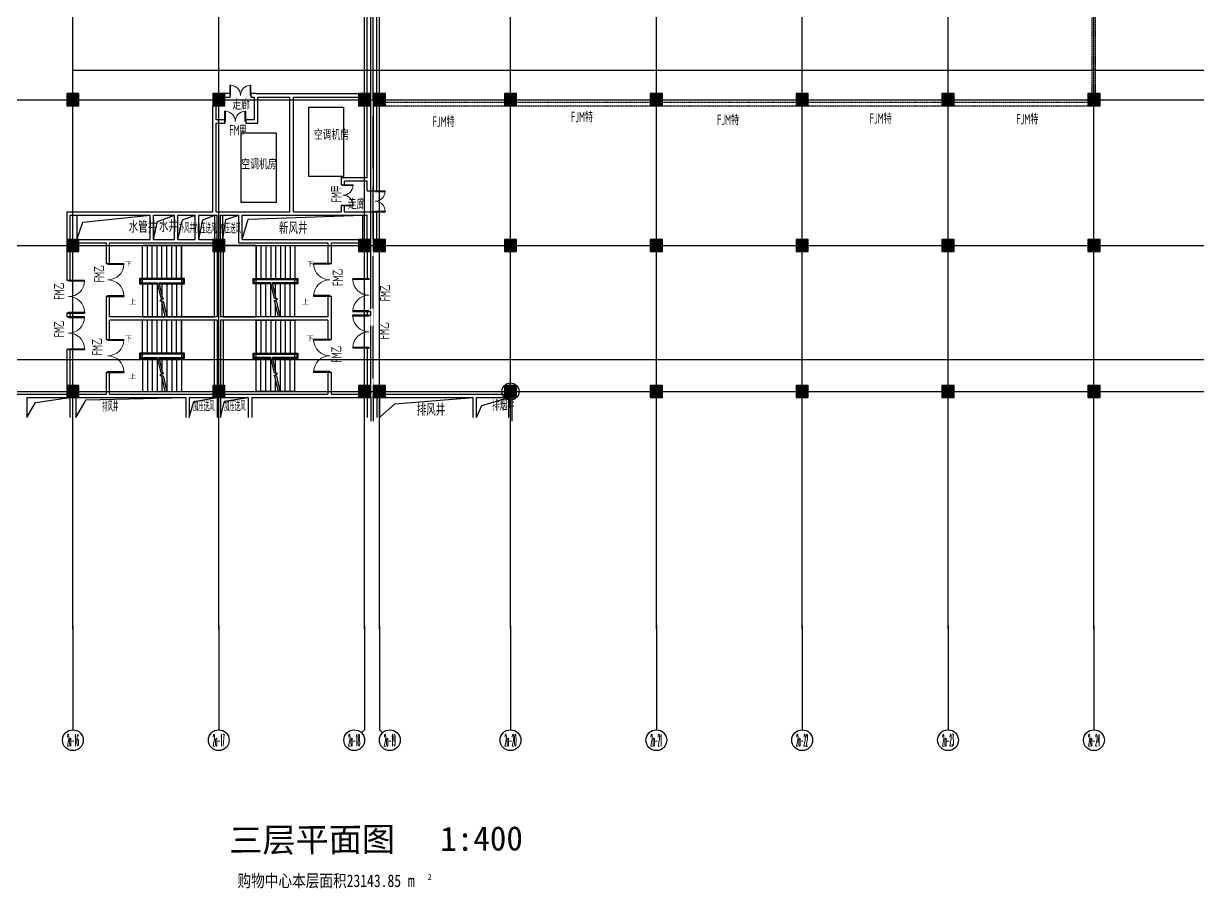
# Model space of a CAD drawing. Header units: metres. Extents: x -605703 to 859526, y 36355 to 746455.
# Drawn here: x -434656 to -367043, y 595298 to 645104 of the extents above; entities that cross this region are included whole.
import ezdxf
from ezdxf.enums import TextEntityAlignment as Align

# ---------------------------------------------------------------- set-up
doc = ezdxf.new("R2010")
doc.units = ezdxf.units.M
for name, pattern in [('2', [0.4, 0.3, -0.1]), ('CENTER2', [2.541, 1.587, -0.318, 0.318, -0.318]), ('DASH', [0.35, 0.25, -0.1])]:
    doc.linetypes.add(name, pattern=pattern)
for name, color, linetype in [('0-图框', 7, 'Continuous'), ('11', 7, 'Continuous'), ('7', 8, 'Continuous'), ('AXIS', 3, 'Continuous'), ('AXIS_TEXT', 7, 'Continuous'), ('COLUMN', 2, 'Continuous'), ('DOTE', 251, 'CENTER2'), ('J-STAIR', 163, 'Continuous'), ('J-TEXT', 7, 'Continuous'), ('j-WINDOW_TEXT', 7, 'Continuous'), ('j-防火卷帘', 66, 'Continuous'), ('PUB_DIM', 3, 'Continuous'), ('PUB_HATCH', 8, 'Continuous'), ('PUB_TEXT', 7, 'Continuous'), ('S-看线', 5, 'Continuous'), ('STAIR', 3, 'Continuous'), ('WALL', 2, 'Continuous'), ('WINDOW', 4, 'Continuous')]:
    doc.layers.add(name, color=color, linetype=linetype)
doc.styles.add('_TCH_AXIS', font='COMPLEX', dxfattribs={"bigfont": 'GBCBIG'})
doc.styles.add('_TCH_DIM', font='simplex_.ttf', dxfattribs={"bigfont": 'GBCBIG'})
doc.styles.add('COMPLEX', font='COMPLEX')
doc.styles.add('mobin', font='ros.shx', dxfattribs={"width": 0.55, "bigfont": 'hzdf2.shx'})
doc.styles.add('宋体', font='SIMHEI.TTF')
doc.styles.add('探索者', font='tssdeng.shx', dxfattribs={"width": 0.65, "bigfont": 'tssdchn.shx'})
doc.styles.add('黑体', font='SIMHEI.TTF')

# ---------------------------------------------------------------- blocks, each defined once
blk = doc.blocks.new('$DorLib2D$00000002')
at = {"color": 0}
for p, q in [((-0.5, 0), (-0.5, 0.4875)), ((-0.475, 0.4875), (-0.5, 0.4875)), ((-0.475, 0), (-0.475, 0.4875)), ((0.475, 0), (0.475, 0.4875)), ((0.475, 0.4875), (0.5, 0.4875)), ((0.5, 0), (0.5, 0.4875)), ((-0.5, 0), (-0.475, 0)), ((0.5, 0), (0.475, 0))]:
    blk.add_line(p, q, dxfattribs=at)
at = {"color": 0, "lineweight": 13}
for centre, start, end in [((-0.4875, 0), 0, 88.53072), ((0.4875, 0), 91.46928, 180)]:
    blk.add_arc(centre, 0.4875, start, end, dxfattribs=at)
blk = doc.blocks.new('_AXISO')
blk.add_circle((0, 0), 0.5)
at = {"layer": 'AXIS_TEXT', "style": 'COMPLEX', "width": 1.041667}
blk.add_attdef('A', text='', height=0.56, dxfattribs=at).set_placement((-0.25, -0.28), (0.25, -0.28), align=Align.FIT)
blk = doc.blocks.new('_FZH')
blk.add_lwpolyline([(-0.5, -0.5), (0.5, -0.5), (0.5, 0.5), (-0.5, 0.5)], close=True)
at = {"layer": 'PUB_HATCH'}
blk.add_solid([(-0.5, -0.5), (0.5, -0.5), (-0.5, 0.5), (0.5, 0.5)], dxfattribs=at)

msp = doc.modelspace()

# ---------------------------------------------------------------- linework, layer by layer
at = {"linetype": '2', "ltscale": 4, "extrusion": (-1.1827e-23, -1.32164e-09, 1)}
for p, q in [((-414659, 623566, 0), (-414659, 681027, 0)), ((-414659, 623566, 0), (-414659, 681027, 0)), ((-414509, 623566, 0), (-414509, 681010, 0)), ((-414509, 623566, 0), (-414509, 665416, 0)), ((-414509, 623566, 0), (-414509, 665416, 0)), ((-414509, 623566, 0), (-414509, 638966, 0))]:
    msp.add_line(p, q, dxfattribs=at)
at = {"ltscale": 4, "extrusion": (-1.1827e-23, -1.32164e-09, 1)}
for p, q in [((-414859, 635466, 0), (-414309, 635466, 0)), ((-414859, 634266, 0), (-414309, 634266, 0))]:
    msp.add_line(p, q, dxfattribs=at)
at = {"layer": '11', "color": 1, "extrusion": (-1.1827e-23, -1.32164e-09, 1)}
msp.add_circle((-406609, 623916, 0), 495, dxfattribs=at)
at = {"layer": '7', "color": 252, "ltscale": 4, "extrusion": (-1.1827e-23, -1.32164e-09, 1), "elevation": 0}
for points in [[(-418225, 636293), (-418225, 640293), (-416225, 640293), (-416225, 636293)], [(-422112, 634801), (-422112, 638801), (-420112, 638801), (-420112, 634801)]]:
    msp.add_lwpolyline(points, close=True, dxfattribs=at)
at = {"layer": 'AXIS', "extrusion": (-1.1827e-23, -1.32164e-09, 1)}
for p, q in [((-431809, 610437, 0), (-431809, 604437, 0)), ((-423409, 610437, 0), (-423409, 604437, 0)), ((-415009, 610437, 0), (-415009, 604437, 0)), ((-414159, 610437, 0), (-414159, 604437, 0)), ((-406609, 610437, 0), (-406609, 604437, 0)), ((-398209, 610437, 0), (-398209, 604437, 0)), ((-389809, 610437, 0), (-389809, 604437, 0)), ((-381409, 610437, 0), (-381409, 604437, 0)), ((-373009, 610437, 0), (-373009, 604437, 0)), ((-415185, 604261, 0), (-415009, 604437, 0)), ((-413984, 604261, 0), (-414159, 604437, 0))]:
    msp.add_line(p, q, dxfattribs=at)
at = {"layer": 'DOTE', "extrusion": (-1.1827e-23, -1.32164e-09, 1)}
for p, q in [((-415009, 610233, 0), (-415009, 682929, 0)), ((-431809, 610233, 0), (-431809, 682716, 0)), ((-414159, 610233, 0), (-414159, 680972, 0)), ((-423409, 610233, 0), (-423409, 674316, 0)), ((-406609, 610233, 0), (-406609, 674316, 0)), ((-398209, 610233, 0), (-398209, 674316, 0)), ((-389809, 610233, 0), (-389809, 665916, 0)), ((-381409, 610233, 0), (-381409, 665916, 0)), ((-373009, 610233, 0), (-373009, 665916, 0)), ((-431809, 642416, 0), (-321459, 642416, 0)), ((-541009, 640716, 0), (-321459, 640716, 0)), ((-554126, 632316, 0), (-339409, 632316, 0)), ((-441152, 625766, 0), (-319037, 625766, 0)), ((-515809, 623916, 0), (-347809, 623916, 0))]:
    msp.add_line(p, q, dxfattribs=at)
at = {"layer": 'J-STAIR', "ltscale": 4, "extrusion": (-1.1827e-23, -1.32164e-09, 1)}
msp.add_line((-407759, 623916, 0), (-406709, 623916, 0), dxfattribs=at)
at = {"layer": 'j-防火卷帘', "linetype": 'DASH', "extrusion": (-1.1827e-23, -1.32164e-09, 1)}
for p, q in [((-373109, 641066, 0), (-373109, 648766, 0)), ((-372909, 641066, 0), (-372909, 648766, 0)), ((-413809, 640566, 0), (-373359, 640566, 0)), ((-413809, 640366, 0), (-373359, 640366, 0))]:
    msp.add_line(p, q, dxfattribs=at)
at = {"layer": 'PUB_DIM', "extrusion": (-1.1827e-23, -1.32164e-09, 1), "elevation": 0}
for points in [[(-428376, 631307, 0, 0, 0), (-424934, 631307, 0, 0, 0), (-424934, 629156, 0, 0, 0), (-425845, 629156, 80, 0, 0), (-426145, 629156, 0, 0, 0)], [(-418443, 631307, 0, 0, 0), (-421885, 631307, 0, 0, 0), (-421885, 629156, 0, 0, 0), (-420974, 629156, 80, 0, 0), (-420674, 629156, 0, 0, 0)], [(-428111, 629120, 0, 0, 0), (-427342, 629120, 80, 0, 0), (-427042, 629120, 0, 0, 0)], [(-418708, 629120, 0, 0, 0), (-419477, 629120, 80, 0, 0), (-419777, 629120, 0, 0, 0)], [(-428376, 627007, 0, 0, 0), (-424934, 627007, 0, 0, 0), (-424934, 624856, 0, 0, 0), (-425845, 624856, 80, 0, 0), (-426145, 624856, 0, 0, 0)], [(-418443, 627007, 0, 0, 0), (-421885, 627007, 0, 0, 0), (-421885, 624856, 0, 0, 0), (-420974, 624856, 80, 0, 0), (-420674, 624856, 0, 0, 0)], [(-428111, 624820, 0, 0, 0), (-427342, 624820, 80, 0, 0), (-427042, 624820, 0, 0, 0)]]:
    msp.add_lwpolyline(points, format="xyseb", dxfattribs=at)
at = {"layer": 'S-看线', "ltscale": 4, "extrusion": (-1.1827e-23, -1.32164e-09, 1)}
for p, q in [((-431584, 634066, 0), (-431584, 632666, 0)), ((-423634, 632666, 0), (-423634, 634066, 0)), ((-423184, 632666, 0), (-423184, 634066, 0)), ((-415109, 632666, 0), (-415109, 634066, 0)), ((-431984, 623566, 0), (-431984, 622416, 0)), ((-431634, 623566, 0), (-431634, 622416, 0)), ((-414159, 623566, 0), (-414159, 622416, 0)), ((-408559, 623566, 0), (-406959, 623566, 0))]:
    msp.add_line(p, q, dxfattribs=at)
at = {"layer": 'S-看线', "ltscale": 4, "extrusion": (-1.1827e-23, -1.32164e-09, 1), "elevation": 0}
for points in [[(-431584, 632666), (-431243, 633662), (-427359, 634066)], [(-427159, 632666), (-426929, 633701), (-425959, 634066)], [(-425759, 632666), (-425490, 633796), (-424759, 634066)], [(-424559, 632666), (-424320, 633796), (-423634, 634066)], [(-423184, 632666), (-423002, 633818), (-422259, 634066)], [(-422059, 632666), (-421707, 633844), (-415109, 634066)], [(-434459, 622416), (-433957, 623278), (-431984, 623566)], [(-431634, 622416), (-431046, 623430), (-425309, 623566)], [(-425109, 622416), (-424849, 623346), (-423509, 623566)], [(-423309, 622416), (-423079, 623363), (-421709, 623566)], [(-414159, 622416), (-413278, 623196), (-408759, 623566)], [(-408559, 622416), (-408264, 623102), (-406709, 623566)]]:
    msp.add_lwpolyline(points, dxfattribs=at)
at = {"layer": 'STAIR', "extrusion": (-1.1827e-23, -1.32164e-09, 1)}
for p, q in [((-425559, 632316, 0), (-427799, 632316, 0)), ((-427799, 630426, 0), (-427799, 632316, 0)), ((-427519, 630426, 0), (-427519, 632316, 0)), ((-427239, 630426, 0), (-427239, 632316, 0)), ((-426959, 630426, 0), (-426959, 632316, 0)), ((-426679, 630426, 0), (-426679, 632316, 0)), ((-426399, 630426, 0), (-426399, 632316, 0)), ((-426119, 630426, 0), (-426119, 632316, 0)), ((-425839, 630426, 0), (-425839, 632316, 0)), ((-425559, 630426, 0), (-425559, 632316, 0)), ((-423659, 632316, 0), (-425559, 632316, 0)), ((-425559, 632316, 0), (-425559, 630426, 0)), ((-423659, 628216, 0), (-423659, 632316, 0)), ((-421259, 632316, 0), (-423159, 632316, 0)), ((-423159, 632316, 0), (-423159, 628216, 0)), ((-421259, 632316, 0), (-419019, 632316, 0)), ((-421259, 632316, 0), (-421259, 630426, 0)), ((-421259, 630426, 0), (-421259, 632316, 0)), ((-420979, 632316, 0), (-420979, 630426, 0)), ((-420699, 632316, 0), (-420699, 630426, 0)), ((-420419, 632316, 0), (-420419, 630426, 0)), ((-420139, 632316, 0), (-420139, 630426, 0)), ((-419859, 632316, 0), (-419859, 630426, 0)), ((-419579, 632316, 0), (-419579, 630426, 0)), ((-419299, 632316, 0), (-419299, 630426, 0)), ((-419019, 632316, 0), (-419019, 630426, 0)), ((-427969, 630426, 0), (-427969, 630106, 0)), ((-425389, 630426, 0), (-427969, 630426, 0)), ((-427909, 630366, 0), (-427909, 630166, 0)), ((-425449, 630366, 0), (-427909, 630366, 0)), ((-427909, 630166, 0), (-426955, 630166, 0)), ((-425559, 630366, 0), (-427799, 630366, 0)), ((-427799, 630166, 0), (-427799, 630366, 0)), ((-427799, 630166, 0), (-426955, 630166, 0)), ((-426955, 630166, 0), (-426751, 629280, 0)), ((-426852, 630166, 0), (-425559, 630166, 0)), ((-426852, 630166, 0), (-426648, 629277, 0)), ((-426852, 630166, 0), (-425449, 630166, 0)), ((-425559, 630366, 0), (-425559, 630166, 0)), ((-425449, 630166, 0), (-425449, 630366, 0)), ((-425389, 630106, 0), (-425389, 630426, 0)), ((-421429, 630106, 0), (-421429, 630426, 0)), ((-421429, 630426, 0), (-418849, 630426, 0)), ((-421369, 630166, 0), (-421369, 630366, 0)), ((-421369, 630366, 0), (-418909, 630366, 0)), ((-420415, 630166, 0), (-421369, 630166, 0)), ((-421259, 630366, 0), (-419019, 630366, 0)), ((-421259, 630166, 0), (-421259, 630366, 0)), ((-420415, 630166, 0), (-421259, 630166, 0)), ((-420207, 629261, 0), (-420415, 630166, 0)), ((-419019, 630166, 0), (-420312, 630166, 0)), ((-420103, 629257, 0), (-420312, 630166, 0)), ((-418909, 630166, 0), (-420312, 630166, 0)), ((-419019, 630166, 0), (-419019, 630366, 0)), ((-418909, 630366, 0), (-418909, 630166, 0)), ((-418849, 630426, 0), (-418849, 630106, 0)), ((-427969, 630106, 0), (-426941, 630106, 0)), ((-427799, 630106, 0), (-427799, 628216, 0)), ((-427519, 630106, 0), (-427519, 628216, 0)), ((-427239, 630106, 0), (-427239, 628216, 0)), ((-426959, 630106, 0), (-426959, 628216, 0)), ((-426838, 630106, 0), (-425389, 630106, 0)), ((-426679, 630106, 0), (-426679, 629414, 0)), ((-426399, 630106, 0), (-426399, 628216, 0)), ((-426119, 630106, 0), (-426119, 628216, 0)), ((-425839, 630106, 0), (-425839, 628216, 0)), ((-425559, 630106, 0), (-425559, 628216, 0)), ((-425559, 630106, 0), (-425559, 628216, 0)), ((-420401, 630106, 0), (-421429, 630106, 0)), ((-421259, 628216, 0), (-421259, 630106, 0)), ((-421259, 628216, 0), (-421259, 630106, 0)), ((-420979, 628216, 0), (-420979, 630106, 0)), ((-420699, 628216, 0), (-420699, 630106, 0)), ((-420419, 628216, 0), (-420419, 630106, 0)), ((-418849, 630106, 0), (-420298, 630106, 0)), ((-420139, 629414, 0), (-420139, 630106, 0)), ((-419859, 628216, 0), (-419859, 630106, 0)), ((-419579, 628216, 0), (-419579, 630106, 0)), ((-419299, 628216, 0), (-419299, 630106, 0)), ((-419019, 628216, 0), (-419019, 630106, 0)), ((-426573, 629274, 0), (-426799, 629128, 0)), ((-426799, 629128, 0), (-426612, 629121, 0)), ((-426751, 629280, 0), (-426573, 629274, 0)), ((-426716, 629125, 0), (-426507, 628216, 0)), ((-426679, 628968, 0), (-426679, 628216, 0)), ((-426612, 629121, 0), (-426404, 628216, 0)), ((-420246, 629108, 0), (-420020, 629254, 0)), ((-420068, 629101, 0), (-420246, 629108, 0)), ((-420020, 629254, 0), (-420207, 629261, 0)), ((-419967, 628216, 0), (-420171, 629105, 0)), ((-420139, 628216, 0), (-420139, 628968, 0)), ((-419864, 628216, 0), (-420068, 629101, 0)), ((-427799, 628216, 0), (-426507, 628216, 0)), ((-426404, 628216, 0), (-425559, 628216, 0)), ((-425559, 628216, 0), (-423659, 628216, 0)), ((-423159, 628216, 0), (-421259, 628216, 0)), ((-419967, 628216, 0), (-421259, 628216, 0)), ((-419019, 628216, 0), (-419864, 628216, 0)), ((-425559, 628016, 0), (-427799, 628016, 0)), ((-427799, 626126, 0), (-427799, 628016, 0)), ((-427519, 626126, 0), (-427519, 628016, 0)), ((-427239, 626126, 0), (-427239, 628016, 0)), ((-426959, 626126, 0), (-426959, 628016, 0)), ((-426679, 626126, 0), (-426679, 628016, 0)), ((-426399, 626126, 0), (-426399, 628016, 0)), ((-426119, 626126, 0), (-426119, 628016, 0)), ((-425839, 626126, 0), (-425839, 628016, 0)), ((-425559, 626126, 0), (-425559, 628016, 0)), ((-423659, 628016, 0), (-425559, 628016, 0)), ((-425559, 628016, 0), (-425559, 626126, 0)), ((-423659, 623916, 0), (-423659, 628016, 0)), ((-421259, 628016, 0), (-423159, 628016, 0)), ((-423159, 628016, 0), (-423159, 623916, 0)), ((-421259, 628016, 0), (-419019, 628016, 0)), ((-421259, 628016, 0), (-421259, 626126, 0)), ((-421259, 626126, 0), (-421259, 628016, 0)), ((-420979, 628016, 0), (-420979, 626126, 0)), ((-420699, 628016, 0), (-420699, 626126, 0)), ((-420419, 628016, 0), (-420419, 626126, 0)), ((-420139, 628016, 0), (-420139, 626126, 0)), ((-419859, 628016, 0), (-419859, 626126, 0)), ((-419579, 628016, 0), (-419579, 626126, 0)), ((-419299, 628016, 0), (-419299, 626126, 0)), ((-419019, 628016, 0), (-419019, 626126, 0)), ((-427969, 626126, 0), (-427969, 625806, 0)), ((-425389, 626126, 0), (-427969, 626126, 0)), ((-425389, 625806, 0), (-425389, 626126, 0)), ((-421429, 625806, 0), (-421429, 626126, 0)), ((-421429, 626126, 0), (-418849, 626126, 0)), ((-418849, 626126, 0), (-418849, 625806, 0)), ((-427969, 625806, 0), (-426941, 625806, 0)), ((-427909, 626066, 0), (-427909, 625866, 0)), ((-425449, 626066, 0), (-427909, 626066, 0)), ((-427909, 625866, 0), (-426955, 625866, 0)), ((-425559, 626066, 0), (-427799, 626066, 0)), ((-427799, 625866, 0), (-427799, 626066, 0)), ((-427799, 625866, 0), (-426955, 625866, 0)), ((-427799, 625806, 0), (-427799, 623916, 0)), ((-427519, 625806, 0), (-427519, 623916, 0)), ((-427239, 625806, 0), (-427239, 623916, 0)), ((-426959, 625806, 0), (-426959, 623916, 0)), ((-426955, 625866, 0), (-426751, 624980, 0)), ((-426852, 625866, 0), (-425559, 625866, 0)), ((-426852, 625866, 0), (-426648, 624977, 0)), ((-426852, 625866, 0), (-425449, 625866, 0)), ((-426838, 625806, 0), (-425389, 625806, 0)), ((-426679, 625806, 0), (-426679, 625114, 0)), ((-426399, 625806, 0), (-426399, 623916, 0)), ((-426119, 625806, 0), (-426119, 623916, 0)), ((-425839, 625806, 0), (-425839, 623916, 0)), ((-425559, 626066, 0), (-425559, 625866, 0)), ((-425559, 625806, 0), (-425559, 623916, 0)), ((-425559, 625806, 0), (-425559, 623916, 0)), ((-425449, 625866, 0), (-425449, 626066, 0)), ((-420401, 625806, 0), (-421429, 625806, 0)), ((-421369, 625866, 0), (-421369, 626066, 0)), ((-421369, 626066, 0), (-418909, 626066, 0)), ((-420415, 625866, 0), (-421369, 625866, 0)), ((-421259, 626066, 0), (-419019, 626066, 0)), ((-421259, 625866, 0), (-421259, 626066, 0)), ((-420415, 625866, 0), (-421259, 625866, 0)), ((-421259, 623916, 0), (-421259, 625806, 0)), ((-421259, 623916, 0), (-421259, 625806, 0)), ((-420979, 623916, 0), (-420979, 625806, 0)), ((-420699, 623916, 0), (-420699, 625806, 0)), ((-420419, 623916, 0), (-420419, 625806, 0)), ((-420207, 624961, 0), (-420415, 625866, 0)), ((-419019, 625866, 0), (-420312, 625866, 0)), ((-420103, 624957, 0), (-420312, 625866, 0)), ((-418909, 625866, 0), (-420312, 625866, 0)), ((-418849, 625806, 0), (-420298, 625806, 0)), ((-420139, 625114, 0), (-420139, 625806, 0)), ((-419859, 623916, 0), (-419859, 625806, 0)), ((-419579, 623916, 0), (-419579, 625806, 0)), ((-419299, 623916, 0), (-419299, 625806, 0)), ((-419019, 625866, 0), (-419019, 626066, 0)), ((-419019, 623916, 0), (-419019, 625806, 0)), ((-418909, 626066, 0), (-418909, 625866, 0)), ((-426573, 624974, 0), (-426799, 624828, 0)), ((-426799, 624828, 0), (-426612, 624821, 0)), ((-426751, 624980, 0), (-426573, 624974, 0)), ((-426716, 624825, 0), (-426507, 623916, 0)), ((-426612, 624821, 0), (-426404, 623916, 0)), ((-420246, 624808, 0), (-420020, 624954, 0)), ((-420068, 624801, 0), (-420246, 624808, 0)), ((-420020, 624954, 0), (-420207, 624961, 0)), ((-419967, 623916, 0), (-420171, 624805, 0)), ((-419864, 623916, 0), (-420068, 624801, 0)), ((-426679, 624668, 0), (-426679, 623916, 0)), ((-420139, 623916, 0), (-420139, 624668, 0)), ((-427799, 623916, 0), (-426507, 623916, 0)), ((-426404, 623916, 0), (-425559, 623916, 0)), ((-425559, 623916, 0), (-423659, 623916, 0)), ((-423159, 623916, 0), (-421259, 623916, 0)), ((-419967, 623916, 0), (-421259, 623916, 0)), ((-419019, 623916, 0), (-419864, 623916, 0))]:
    msp.add_line(p, q, dxfattribs=at)
at = {"layer": 'WALL', "extrusion": (-1.1827e-23, -1.32164e-09, 1)}
for p, q in [((-414509, 641066, 0), (-414509, 670016, 0)), ((-414309, 641066, 0), (-414309, 669816, 0)), ((-414859, 641066, 0), (-414859, 664116, 0)), ((-414659, 641066, 0), (-414659, 664216, 0)), ((-422759, 641066, 0), (-423059, 641066, 0)), ((-422759, 640866, 0), (-422759, 641066, 0)), ((-421259, 641066, 0), (-421559, 641066, 0)), ((-421559, 641066, 0), (-421559, 640866, 0)), ((-421259, 641066, 0), (-419209, 641066, 0)), ((-419209, 641066, 0), (-415359, 641066, 0)), ((-423759, 639466, 0), (-423759, 640366, 0)), ((-423559, 639566, 0), (-423559, 640366, 0)), ((-423059, 640866, 0), (-422759, 640866, 0)), ((-421559, 640866, 0), (-421359, 640866, 0)), ((-421359, 639566, 0), (-421359, 640866, 0)), ((-421159, 639366, 0), (-421159, 640866, 0)), ((-421159, 640866, 0), (-419309, 640866, 0)), ((-419309, 634266, 0), (-419309, 640866, 0)), ((-419109, 634266, 0), (-419109, 640866, 0)), ((-419109, 640866, 0), (-415359, 640866, 0)), ((-414859, 636216, 0), (-414859, 640366, 0)), ((-414659, 636116, 0), (-414659, 640366, 0)), ((-414509, 640366, 0), (-414509, 635466, 0)), ((-414309, 635466, 0), (-414309, 640366, 0)), ((-423759, 634266, 0), (-423759, 639466, 0)), ((-423059, 639566, 0), (-423559, 639566, 0)), ((-423559, 639366, 0), (-423059, 639366, 0)), ((-423559, 634266, 0), (-423559, 639366, 0)), ((-423059, 639366, 0), (-423059, 639566, 0)), ((-421359, 639566, 0), (-421859, 639566, 0)), ((-421859, 639566, 0), (-421859, 639366, 0)), ((-421859, 639366, 0), (-421159, 639366, 0)), ((-414859, 636216, 0), (-416359, 636216, 0)), ((-416359, 636216, 0), (-416359, 635816, 0)), ((-416359, 635816, 0), (-416159, 635816, 0)), ((-414859, 636016, 0), (-416159, 636016, 0)), ((-416159, 635816, 0), (-416159, 636016, 0)), ((-414859, 635466, 0), (-414859, 636016, 0)), ((-414659, 635466, 0), (-414659, 636116, 0)), ((-414859, 635466, 0), (-414659, 635466, 0)), ((-414509, 635466, 0), (-414309, 635466, 0)), ((-432159, 634266, 0), (-427259, 634266, 0)), ((-432159, 634266, 0), (-432159, 630328, 0)), ((-427259, 634266, 0), (-425859, 634266, 0)), ((-425859, 634266, 0), (-424659, 634266, 0)), ((-424659, 634266, 0), (-423759, 634266, 0)), ((-423559, 634266, 0), (-423409, 634266, 0)), ((-423409, 634266, 0), (-422159, 634266, 0)), ((-422159, 634266, 0), (-419309, 634266, 0)), ((-419109, 634266, 0), (-416359, 634266, 0)), ((-416159, 634616, 0), (-416359, 634616, 0)), ((-416359, 634616, 0), (-416359, 634266, 0)), ((-416159, 634266, 0), (-416159, 634616, 0)), ((-416159, 634266, 0), (-414659, 634266, 0)), ((-414659, 632666, 0), (-414659, 634266, 0)), ((-414309, 634266, 0), (-414509, 634266, 0)), ((-414509, 634266, 0), (-414509, 632666, 0)), ((-414309, 632666, 0), (-414309, 634266, 0)), ((-431959, 634066, 0), (-427359, 634066, 0)), ((-431959, 630328, 0), (-431959, 634066, 0)), ((-427359, 632666, 0), (-427359, 634066, 0)), ((-427159, 632666, 0), (-427159, 634066, 0)), ((-427159, 634066, 0), (-425959, 634066, 0)), ((-425959, 632666, 0), (-425959, 634066, 0)), ((-425759, 632666, 0), (-425759, 634066, 0)), ((-425759, 634066, 0), (-424759, 634066, 0)), ((-424759, 632666, 0), (-424759, 634066, 0)), ((-424559, 632666, 0), (-424559, 634066, 0)), ((-424559, 634066, 0), (-423659, 634066, 0)), ((-423659, 634066, 0), (-423509, 634066, 0)), ((-423509, 632666, 0), (-423509, 634066, 0)), ((-423309, 632666, 0), (-423309, 634066, 0)), ((-423309, 634066, 0), (-422259, 634066, 0)), ((-422259, 632466, 0), (-422259, 634066, 0)), ((-422059, 632666, 0), (-422059, 634066, 0)), ((-422059, 634066, 0), (-419209, 634066, 0)), ((-419209, 634066, 0), (-416259, 634066, 0)), ((-416259, 634066, 0), (-414859, 634066, 0)), ((-414859, 632666, 0), (-414859, 634066, 0)), ((-431459, 632666, 0), (-429799, 632666, 0)), ((-431459, 632466, 0), (-429899, 632466, 0)), ((-429899, 632466, 0), (-429899, 631291, 0)), ((-429799, 632666, 0), (-427359, 632666, 0)), ((-429699, 631291, 0), (-429699, 632466, 0)), ((-429699, 632466, 0), (-427259, 632466, 0)), ((-427259, 632466, 0), (-425859, 632466, 0)), ((-427159, 632666, 0), (-425959, 632666, 0)), ((-425859, 632466, 0), (-424659, 632466, 0)), ((-425759, 632666, 0), (-424759, 632666, 0)), ((-424659, 632466, 0), (-423759, 632466, 0)), ((-424559, 632666, 0), (-423759, 632666, 0)), ((-422259, 632466, 0), (-417119, 632466, 0)), ((-422059, 632666, 0), (-417019, 632666, 0)), ((-417119, 632466, 0), (-417119, 631291, 0)), ((-417019, 632666, 0), (-415359, 632666, 0)), ((-416919, 631291, 0), (-416919, 632466, 0)), ((-416919, 632466, 0), (-415359, 632466, 0)), ((-423509, 631966, 0), (-423509, 628216, 0)), ((-423309, 631966, 0), (-423309, 628216, 0)), ((-414859, 631966, 0), (-414859, 630406, 0)), ((-414659, 630406, 0), (-414659, 631966, 0)), ((-429899, 631291, 0), (-429699, 631291, 0)), ((-417119, 631291, 0), (-416919, 631291, 0)), ((-432159, 630328, 0), (-431959, 630328, 0)), ((-414859, 630406, 0), (-414659, 630406, 0)), ((-429699, 629391, 0), (-429899, 629391, 0)), ((-429899, 629391, 0), (-429899, 628116, 0)), ((-429699, 628216, 0), (-429699, 629391, 0)), ((-416919, 629391, 0), (-417119, 629391, 0)), ((-417119, 629391, 0), (-417119, 628216, 0)), ((-416919, 628116, 0), (-416919, 629391, 0)), ((-431959, 628428, 0), (-432159, 628428, 0)), ((-432159, 628428, 0), (-432159, 628228, 0)), ((-432159, 628228, 0), (-431959, 628228, 0)), ((-431959, 628228, 0), (-431959, 628428, 0)), ((-423509, 628216, 0), (-429699, 628216, 0)), ((-417119, 628216, 0), (-423309, 628216, 0)), ((-414859, 628506, 0), (-414859, 628306, 0)), ((-414659, 628506, 0), (-414859, 628506, 0)), ((-414859, 628306, 0), (-414659, 628306, 0)), ((-414659, 628306, 0), (-414659, 628506, 0)), ((-429899, 628116, 0), (-429899, 626916, 0)), ((-429699, 626916, 0), (-429699, 628016, 0)), ((-423509, 628016, 0), (-429699, 628016, 0)), ((-423509, 628016, 0), (-423509, 624266, 0)), ((-417119, 628016, 0), (-423309, 628016, 0)), ((-423309, 628016, 0), (-423309, 624266, 0)), ((-417119, 628016, 0), (-417119, 626916, 0)), ((-416919, 626916, 0), (-416919, 628116, 0)), ((-429899, 626916, 0), (-429699, 626916, 0)), ((-417119, 626916, 0), (-416919, 626916, 0)), ((-431959, 626328, 0), (-432159, 626328, 0)), ((-432159, 626328, 0), (-432159, 624266, 0)), ((-431959, 624266, 0), (-431959, 626328, 0)), ((-414659, 626406, 0), (-414859, 626406, 0)), ((-414859, 626406, 0), (-414859, 624266, 0)), ((-414659, 624266, 0), (-414659, 626406, 0)), ((-429699, 625016, 0), (-429899, 625016, 0)), ((-429899, 625016, 0), (-429899, 623766, 0)), ((-429699, 623766, 0), (-429699, 625016, 0)), ((-416919, 625016, 0), (-417119, 625016, 0)), ((-417119, 625016, 0), (-417119, 623766, 0)), ((-416919, 623766, 0), (-416919, 625016, 0)), ((-436309, 623766, 0), (-434559, 623766, 0)), ((-434559, 623766, 0), (-429899, 623766, 0)), ((-434459, 623566, 0), (-429799, 623566, 0)), ((-434459, 623566, 0), (-434459, 622416, 0)), ((-429799, 623566, 0), (-425309, 623566, 0)), ((-429699, 623766, 0), (-425209, 623766, 0)), ((-425309, 623566, 0), (-425309, 622416, 0)), ((-425209, 623766, 0), (-423759, 623766, 0)), ((-425109, 623566, 0), (-425109, 622416, 0)), ((-425109, 623566, 0), (-423759, 623566, 0)), ((-423509, 623566, 0), (-423509, 622416, 0)), ((-423309, 623566, 0), (-423309, 622416, 0)), ((-423059, 623766, 0), (-421609, 623766, 0)), ((-423059, 623566, 0), (-421709, 623566, 0)), ((-421709, 623566, 0), (-421709, 622416, 0)), ((-421609, 623766, 0), (-417709, 623766, 0)), ((-421509, 623566, 0), (-421509, 622416, 0)), ((-421509, 623566, 0), (-417609, 623566, 0)), ((-417709, 623766, 0), (-417709, 623766, 0)), ((-417709, 623766, 0), (-417509, 623766, 0)), ((-417609, 623566, 0), (-417019, 623566, 0)), ((-417509, 623766, 0), (-417509, 623766, 0)), ((-417509, 623766, 0), (-417119, 623766, 0)), ((-417019, 623566, 0), (-416409, 623566, 0)), ((-416919, 623766, 0), (-416509, 623766, 0)), ((-416509, 623766, 0), (-416509, 623766, 0)), ((-416509, 623766, 0), (-416309, 623766, 0)), ((-416409, 623566, 0), (-415359, 623566, 0)), ((-416309, 623766, 0), (-415359, 623766, 0)), ((-416309, 623766, 0), (-416309, 623766, 0)), ((-414859, 623566, 0), (-414859, 622416, 0)), ((-414659, 623566, 0), (-414659, 622216, 0)), ((-414509, 623566, 0), (-414509, 622216, 0)), ((-414309, 623566, 0), (-414309, 622416, 0)), ((-413809, 623766, 0), (-408659, 623766, 0)), ((-413809, 623566, 0), (-408759, 623566, 0)), ((-408759, 622416, 0), (-408759, 623566, 0)), ((-408659, 623766, 0), (-407959, 623766, 0)), ((-408559, 622416, 0), (-408559, 623566, 0)), ((-408559, 623566, 0), (-407859, 623566, 0)), ((-407959, 623766, 0), (-407959, 623766, 0)), ((-407959, 623766, 0), (-407759, 623766, 0)), ((-407859, 623566, 0), (-406959, 623566, 0)), ((-407759, 623766, 0), (-406959, 623766, 0)), ((-407759, 623766, 0), (-407759, 623766, 0)), ((-406709, 622416, 0), (-406709, 623566, 0)), ((-406509, 622216, 0), (-406509, 623566, 0))]:
    msp.add_line(p, q, dxfattribs=at)

# ---------------------------------------------------------------- block references
at = {"layer": 'AXIS', "extrusion": (-1.1827e-23, -1.32164e-09, 1)}
ref = msp.add_blockref('_AXISO', (-431809, 603837, 0), dxfattribs=dict(at, xscale=1200, yscale=1200, zscale=1200))
ref.add_attrib('A', '2a-16', dxfattribs={"layer": 'AXIS_TEXT', "ltscale": 4, "extrusion": (-1.1827e-23, -1.32164e-09, 1), "height": 678.8, "style": '_TCH_AXIS', "width": 0.221053}).set_placement((-432149, 603497, 0), (-431470, 603497, 0), align=Align.FIT)
ref = msp.add_blockref('_AXISO', (-423409, 603837, 0), dxfattribs=dict(at, xscale=1200, yscale=1200, zscale=1200))
ref.add_attrib('A', '2a-17', dxfattribs={"layer": 'AXIS_TEXT', "ltscale": 4, "extrusion": (-1.1827e-23, -1.32164e-09, 1), "height": 678.8, "style": '_TCH_AXIS', "width": 0.221053}).set_placement((-423749, 603497, 0), (-423070, 603497, 0), align=Align.FIT)
ref = msp.add_blockref('_AXISO', (-415609, 603837, 0), dxfattribs=dict(at, xscale=1200, yscale=1200, zscale=1200))
ref.add_attrib('A', '2a-18', dxfattribs={"layer": 'AXIS_TEXT', "ltscale": 4, "extrusion": (-1.1827e-23, -1.32164e-09, 1), "height": 678.8, "style": '_TCH_AXIS', "width": 0.221053}).set_placement((-415949, 603497, 0), (-415270, 603497, 0), align=Align.FIT)
ref = msp.add_blockref('_AXISO', (-413559, 603837, 0), dxfattribs=dict(at, xscale=1200, yscale=1200, zscale=1200))
ref.add_attrib('A', '2a-19', dxfattribs={"layer": 'AXIS_TEXT', "ltscale": 4, "extrusion": (-1.1827e-23, -1.32164e-09, 1), "height": 678.8, "style": '_TCH_AXIS', "width": 0.221053}).set_placement((-413899, 603497, 0), (-413220, 603497, 0), align=Align.FIT)
ref = msp.add_blockref('_AXISO', (-406609, 603837, 0), dxfattribs=dict(at, xscale=1200, yscale=1200, zscale=1200))
ref.add_attrib('A', '2a-20', dxfattribs={"layer": 'AXIS_TEXT', "ltscale": 4, "extrusion": (-1.1827e-23, -1.32164e-09, 1), "height": 678.8, "style": '_TCH_AXIS', "width": 0.21}).set_placement((-406949, 603497, 0), (-406270, 603497, 0), align=Align.FIT)
ref = msp.add_blockref('_AXISO', (-398209, 603837, 0), dxfattribs=dict(at, xscale=1200, yscale=1200, zscale=1200))
ref.add_attrib('A', '2a-21', dxfattribs={"layer": 'AXIS_TEXT', "ltscale": 4, "extrusion": (-1.1827e-23, -1.32164e-09, 1), "height": 678.8, "style": '_TCH_AXIS', "width": 0.221053}).set_placement((-398549, 603497, 0), (-397870, 603497, 0), align=Align.FIT)
ref = msp.add_blockref('_AXISO', (-389809, 603837, 0), dxfattribs=dict(at, xscale=1200, yscale=1200, zscale=1200))
ref.add_attrib('A', '2a-22', dxfattribs={"layer": 'AXIS_TEXT', "ltscale": 4, "extrusion": (-1.1827e-23, -1.32164e-09, 1), "height": 678.8, "style": '_TCH_AXIS', "width": 0.21}).set_placement((-390149, 603497, 0), (-389470, 603497, 0), align=Align.FIT)
ref = msp.add_blockref('_AXISO', (-381409, 603837, 0), dxfattribs=dict(at, xscale=1200, yscale=1200, zscale=1200))
ref.add_attrib('A', '2a-23', dxfattribs={"layer": 'AXIS_TEXT', "ltscale": 4, "extrusion": (-1.1827e-23, -1.32164e-09, 1), "height": 678.8, "style": '_TCH_AXIS', "width": 0.21}).set_placement((-381749, 603497, 0), (-381070, 603497, 0), align=Align.FIT)
ref = msp.add_blockref('_AXISO', (-373009, 603837, 0), dxfattribs=dict(at, xscale=1200, yscale=1200, zscale=1200))
ref.add_attrib('A', '2a-24', dxfattribs={"layer": 'AXIS_TEXT', "ltscale": 4, "extrusion": (-1.1827e-23, -1.32164e-09, 1), "height": 678.8, "style": '_TCH_AXIS', "width": 0.205882}).set_placement((-373349, 603497, 0), (-372670, 603497, 0), align=Align.FIT)
at = {"layer": 'COLUMN', "extrusion": (-1.1827e-23, -1.32164e-09, 1)}
for p, xscale, yscale, zscale, rotation in [((-431809, 640716, 0), 699.9999999995343, 700.0000000004657, 700.0000000004657, 359.9999999999238), ((-415009, 640716, 0), 700, 700.0000000004657, 700.0000000004657, 359.9999999999619), ((-414159, 640716, 0), 700, 700.0000000004657, 700.0000000004657, 359.9999999999619), ((-389809, 640716, 0), 700, 700, 700, 359.9999999999619), ((-381409, 640716, 0), 700, 700, 700, 359.9999999999619), ((-373009, 640716, 0), 699.9999999995343, 699.9999999995343, 699.9999999995343, 359.9999999999619), ((-389809, 632316, 0), 700.0000000004657, 700, 700, 359.9999999999619)]:
    msp.add_blockref('_FZH', p, dxfattribs=dict(at, xscale=xscale, yscale=yscale, zscale=zscale, rotation=rotation))
for p, xscale, yscale, zscale in [((-423409, 640716, 0), 700, 700, 700), ((-406609, 640716, 0), 700, 700.0000000004657, 700.0000000004657), ((-398209, 640716, 0), 700, 700, 700), ((-431809, 632316, 0), 700, 700.0000000004657, 700.0000000004657), ((-423409, 632316, 0), 700.0000000004657, 700, 700), ((-415009, 632316, 0), 700, 699.9999999995343, 699.9999999995343), ((-414159, 632316, 0), 700, 699.9999999995343, 699.9999999995343), ((-406609, 632316, 0), 699.9999999995343, 700, 700), ((-398209, 632316, 0), 700, 699.9999999995343, 699.9999999995343), ((-381409, 632316, 0), 700, 699.9999999995343, 699.9999999995343), ((-373009, 632316, 0), 700.0000000009313, 700.0000000004657, 700.0000000004657), ((-431809, 623916, 0), 700, 700, 700), ((-423409, 623916, 0), 700, 700, 700), ((-415009, 623916, 0), 700.0000000004657, 699.9999999995343, 699.9999999995343), ((-414159, 623916, 0), 700.0000000004657, 699.9999999995343, 699.9999999995343), ((-406609, 623916, 0), 700, 699.9999999995343, 699.9999999995343), ((-398209, 623916, 0), 700, 699.9999999995343, 699.9999999995343), ((-389809, 623916, 0), 700, 700, 700), ((-381409, 623916, 0), 700, 699.9999999995343, 699.9999999995343), ((-373009, 623916, 0), 700, 700, 700)]:
    msp.add_blockref('_FZH', p, dxfattribs=dict(at, xscale=xscale, yscale=yscale, zscale=zscale))
at = {"layer": 'WINDOW', "extrusion": (-1.1827e-23, -1.32164e-09, 1), "xscale": 1200, "yscale": 1200, "zscale": 1200}
msp.add_blockref('$DorLib2D$00000002', (-422159, 640966, 0), dxfattribs=at)
at = {"layer": 'WINDOW', "extrusion": (-1.1827e-23, -1.32164e-09, 1)}
for p, xscale, yscale, zscale, rotation in [((-422459, 639466, 0), -1200, -1200, -1200, 180.0000000000445), ((-416259, 635216, 0), 1200, 1200, 1200, 270.0000000000667), ((-414409, 634866, 0), -1200, -1200, -1200, 90.00000000004165), ((-429799, 630341, 0), 1900, 1900, 1900, 270.0000000000404), ((-417019, 630341, 0), 1900, -1900, 1900, 270.0000000000492), ((-432059, 629378, 0), -1900, -1900, -1900, 90.00000000007026), ((-414759, 629456, 0), -1900, -1900, -1900, 270.0000000000456), ((-432059, 627278, 0), -1900, -1900, -1900, 90.00000000007026), ((-414759, 627356, 0), 1900, -1900, 1900, 270.0000000000456), ((-429799, 625966, 0), 1900, 1900, 1900, 270.0000000000404), ((-417019, 625966, 0), 1900, -1900, 1900, 270.0000000000492)]:
    msp.add_blockref('$DorLib2D$00000002', p, dxfattribs=dict(at, xscale=xscale, yscale=yscale, zscale=zscale, rotation=rotation))

# ---------------------------------------------------------------- texts
at = {"layer": '0-图框', "color": 3, "extrusion": (-1.1827e-23, -1.32164e-09, 1), "style": '宋体', "width": 0.8}
for s, height, p in [('购物中心本层面积23143.85 m ', 720, (-422330, 595385, 0)), ('2', 360, (-411382, 595788, 0))]:
    msp.add_text(s, height=height, dxfattribs=at).set_placement(p)
at = {"layer": 'J-TEXT', "extrusion": (-1.1827e-23, -1.32164e-09, 1), "style": 'mobin'}
for s, width, p in [('走廊', 0.65, (-422626, 640136, 0)), ('空调机房', 0.65, (-417931, 638402, 0)), ('空调机房', 0.65, (-422109, 636705, 0)), ('走廊', 0.65, (-415975, 634412, 0)), ('补风井', 0.4, (-425720, 633030, 0)), ('加压送风', 0.4, (-424788, 633009, 3000)), ('加压送风', 0.4, (-423383, 633009, 3000)), ('排风井', 0.4, (-430128, 622750, 0)), ('加压送风', 0.4, (-424897, 622776, 3000)), ('加压送风', 0.4, (-423111, 622776, 3000)), ('排烟井', 0.55, (-407662, 622816, 3000)), ('排烟井', 0.55, (-407662, 622816, 3000))]:
    msp.add_text(s, height=600, dxfattribs=dict(at, width=width)).set_placement(p)
at = {"layer": 'J-TEXT', "extrusion": (-1.1827e-23, -1.32164e-09, 1), "width": 0.65}
for s, p in [('水管井', (-428597, 633118, 0)), ('水井', (-426851, 633170, 3000)), ('新风井', (-419939, 633042, 0)), ('排风井', (-412008, 622581, 0))]:
    msp.add_text(s, height=600, dxfattribs=at).set_placement(p)
at = {"layer": 'j-WINDOW_TEXT', "color": 150, "extrusion": (-1.1827e-23, -1.32164e-09, 1), "style": '探索者'}
for s, width, p in [('FJM特', 0.6, (-411095, 639151, 0)), ('FJM特', 0.6, (-403126, 639420, 0)), ('FJM特', 0.6, (-394710, 639257, 0)), ('FJM特', 0.6, (-385920, 639335, 0)), ('FJM特', 0.6, (-377481, 639298, 0)), ('FM甲', 0.5, (-422796, 638659, 0))]:
    msp.add_text(s, height=600, dxfattribs=dict(at, width=width)).set_placement(p)
at = {"layer": 'j-WINDOW_TEXT', "color": 150, "extrusion": (-1.1827e-23, -1.32164e-09, 1), "style": '探索者', "width": 0.5}
for s, p in [('FM甲', (-416321, 634803, 0)), ('FM乙', (-429987, 630208, 0)), ('FM乙', (-416243, 629996, 0)), ('FM乙', (-432290, 629207, 0)), ('FM乙', (-413515, 629105, 0)), ('FM乙', (-432302, 627031, 0)), ('FM乙', (-413582, 626924, 0)), ('FM乙', (-430102, 626007, 0)), ('FM乙', (-416321, 625575, 0))]:
    msp.add_text(s, height=600, rotation=90, dxfattribs=at).set_placement(p)
at = {"layer": 'PUB_TEXT', "extrusion": (-1.1827e-23, -1.32164e-09, 1), "style": '_TCH_DIM'}
for s, p in [('下', (-428813, 631132, 0)), ('下', (-418343, 631132, 0)), ('上', (-428556, 628945, 0)), ('上', (-418608, 628945, 0)), ('下', (-428813, 626832, 0)), ('下', (-418343, 626832, 0)), ('上', (-428556, 624645, 0))]:
    msp.add_text(s, height=281, dxfattribs=at).set_placement(p)
at = {"layer": 'PUB_TEXT', "extrusion": (-1.1827e-23, -1.32164e-09, 1), "style": '黑体'}
for s, p in [('三层平面图', (-422803, 597380, 0)), ('1:400', (-410651, 597462, 0))]:
    msp.add_text(s, height=1400.3, rotation=0.38967, dxfattribs=at).set_placement(p)

doc.saveas('drawing.dxf')
